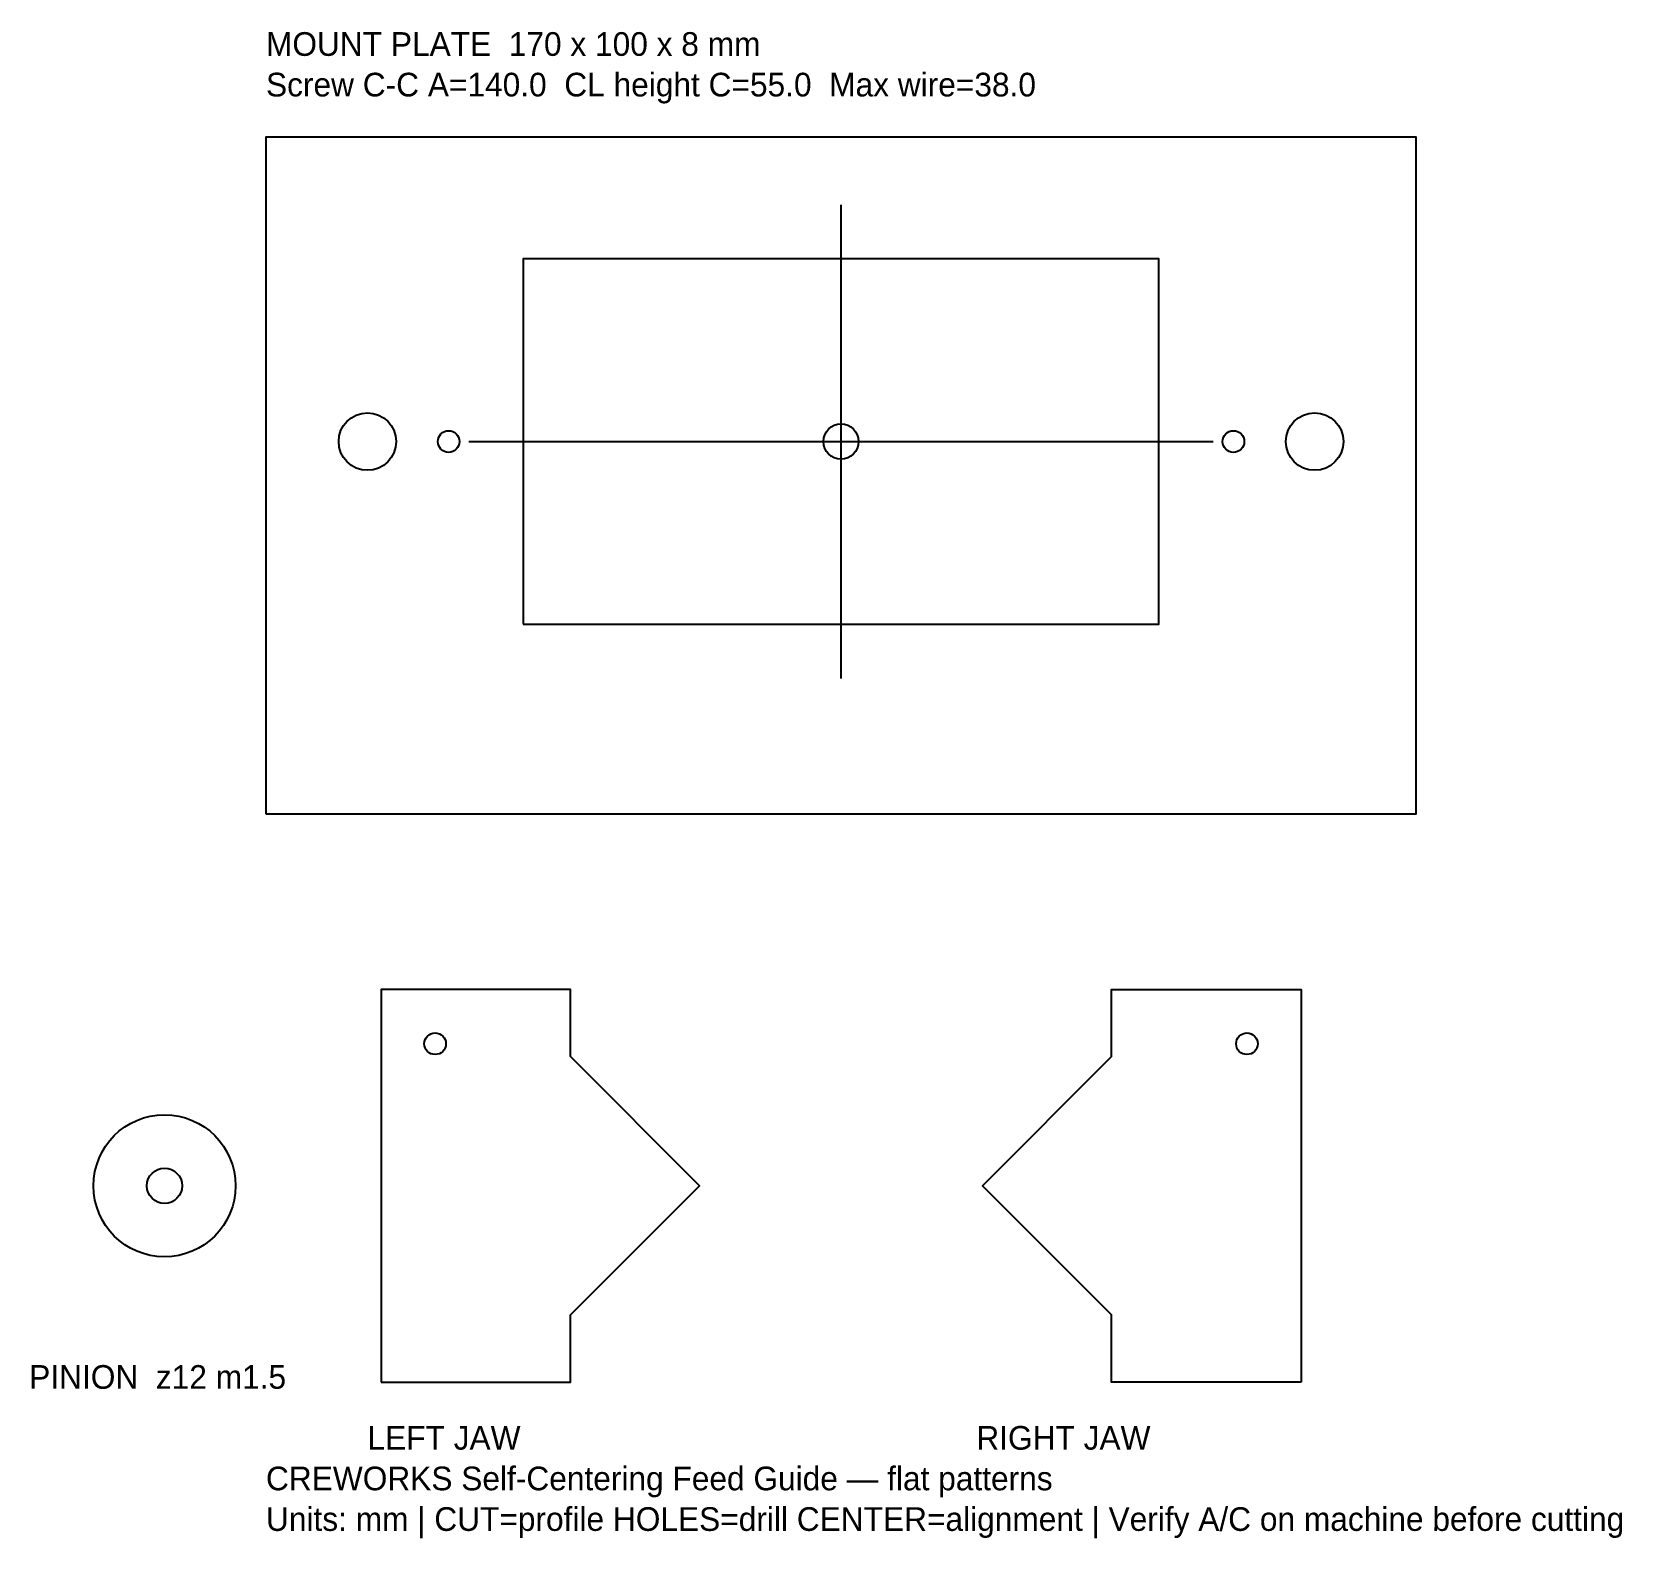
# Model space of a CAD drawing. Header units: millimetres. Extents: x -120 to 115, y -157 to 66.
import ezdxf

# ---------------------------------------------------------------- set-up
doc = ezdxf.new("R2010")
doc.units = ezdxf.units.MM
for name, color, linetype in [('CENTER', 2, 'Continuous'), ('CUT', 1, 'Continuous'), ('HOLES', 3, 'Continuous'), ('NOTES', 5, 'Continuous')]:
    doc.layers.add(name, color=color, linetype=linetype)

msp = doc.modelspace()

# ---------------------------------------------------------------- linework, layer by layer
at = {"layer": 'CENTER'}
for p, q in [((0, -30), (0, 40)), ((-55, 5), (55, 5))]:
    msp.add_line(p, q, dxfattribs=at)
at = {"layer": 'CUT'}
for points in [[(-85, -50), (85, -50), (85, 50), (-85, 50), (-85, -50)], [(-47, -22), (47, -22), (47, 32), (-47, 32), (-47, -22)], [(-68, -134), (-40, -134), (-40, -124.09), (-20.91, -105), (-40, -85.91), (-40, -76), (-68, -76), (-68, -134)], [(68, -134), (40, -134), (40, -124.09), (20.91, -105), (40, -85.91), (40, -76), (68, -76), (68, -134)]]:
    msp.add_lwpolyline(points, close=True, dxfattribs=at)
msp.add_circle((-100, -105), 10.5, dxfattribs=at)
at = {"layer": 'HOLES'}
for centre, radius in [((-70, 5), 4.25), ((0, 5), 2.6), ((70, 5), 4.25), ((-58, 5), 1.6), ((58, 5), 1.6), ((-60, -84), 1.6), ((60, -84), 1.6), ((-100, -105), 2.6)]:
    msp.add_circle(centre, radius, dxfattribs=at)

# ---------------------------------------------------------------- texts
at = {"layer": 'NOTES'}
for s, p in [('MOUNT PLATE  170 x 100 x 8 mm', (-85, 62)), ('Screw C-C A=140.0  CL height C=55.0  Max wire=38.0', (-85, 56)), ('PINION  z12 m1.5', (-120, -135)), ('LEFT JAW', (-70, -144)), ('RIGHT JAW', (20, -144)), ('CREWORKS Self-Centering Feed Guide — flat patterns', (-85, -150)), ('Units: mm | CUT=profile HOLES=drill CENTER=alignment | Verify A/C on machine before cutting', (-85, -156))]:
    msp.add_text(s, height=3.5, dxfattribs=at).set_placement(p)

doc.saveas('drawing.dxf')
